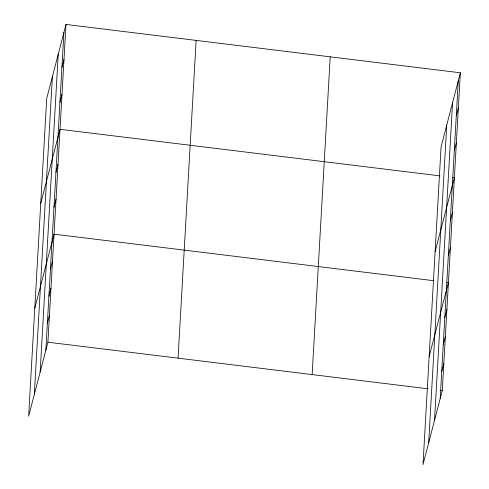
<?xml version="1.0" encoding="UTF-8"?>
<svg xmlns="http://www.w3.org/2000/svg" width="489" height="489" viewBox="0 0 489 489"><rect width="100%" height="100%" fill="white"/><g stroke="black" fill="none" stroke-linecap="round" stroke-linejoin="round"><path stroke-width="0.73" d="M34.316 394.44L52.384 76.687M40.159 372.013L58.228 54.255M45.832 350.24L63.9 32.482M65.991 24.45L46.712 98.454L28.643 416.212L47.922 342.208L65.991 24.45L460.357 72.788L442.288 390.546L423.009 464.55L441.078 146.792L460.357 72.788M178.063 358.156L196.132 40.404M312.147 374.592L330.216 56.834M428.682 442.777L446.75 125.019M434.525 420.344L452.594 102.586M440.198 398.572L458.266 80.819M61.914 67.433L64.004 59.401M59.921 102.384L62.017 94.359M40.752 203.314L60.025 129.31L440.014 175.881M55.948 172.293L58.038 164.261M53.961 207.244L56.052 199.219M34.786 308.174L54.065 234.17L433.297 280.649M50.44 269.213L52.531 261.181M48.9 296.218L50.997 288.186M47.366 323.229L49.456 315.197M456.274 115.771L458.37 107.739M454.287 150.722L456.378 142.69M435.118 251.652L454.391 177.648L452.881 177.458M450.314 220.631L452.404 212.599M448.327 255.582L450.418 247.55M429.153 356.512L448.431 282.508L446.915 282.318M444.801 317.544L446.897 309.513M443.266 344.556L445.357 336.524M441.732 371.567L443.823 363.535M47.922 342.208L427.912 388.779M440.014 390.265L442.288 390.546"/></g></svg>
